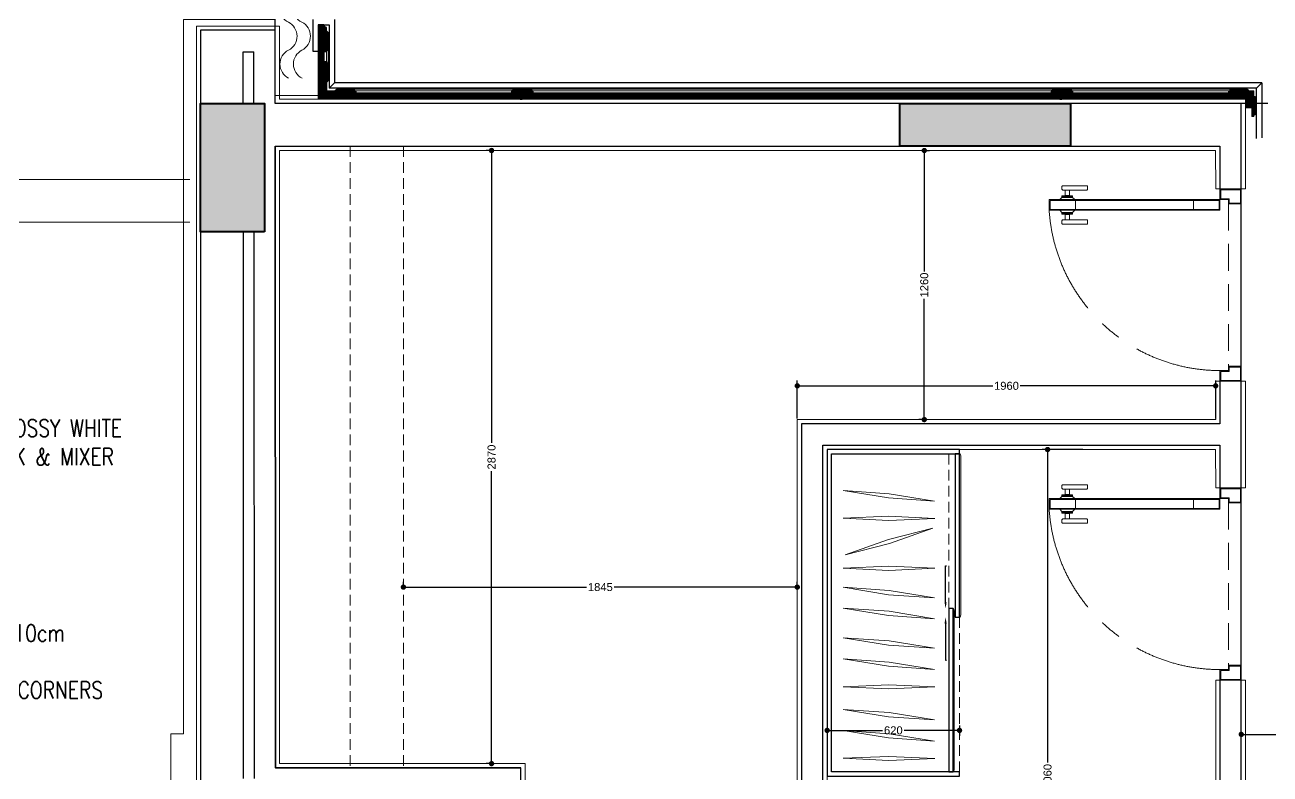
# Model space of a CAD drawing. Header units: inches. Extents: x -12478 to 399182, y -23212 to 525552.
# Drawn here: x 1924 to 7758, y 3211 to 6717 of the extents above; entities that cross this region are included whole.
import ezdxf
from ezdxf import colors
from ezdxf.entities.mleader import LeaderData, LeaderLine
from ezdxf.math import Vec2, Vec3

# ---------------------------------------------------------------- set-up
doc = ezdxf.new("R2010")
doc.units = ezdxf.units.IN
doc.header["$LTSCALE"] = 1000
doc.header["$MEASUREMENT"] = 0
for name, pattern in [('CENTER', [2, 1.25, -0.25, 0.25, -0.25]), ('HIDDEN', [0.375, 0.25, -0.125]), ('HIDDEN2', [0.1875, 0.125, -0.0625])]:
    doc.linetypes.add(name, pattern=pattern)
for name, color, linetype in [('8', 8, 'Continuous'), ('A-DIM', 9, 'Continuous'), ('A-WALL', 7, 'Continuous'), ('projection1', 1, 'HIDDEN2'), ('WOOD 01', 34, 'Continuous')]:
    doc.layers.add(name, color=color, linetype=linetype)
for name, color, linetype, lineweight in [('A-DOOR', 134, 'Continuous', 18), ('A-WALL-PRHT', 4, 'Continuous', 18), ('A-WALL-TILE', 8, 'Continuous', 9), ('Built-in', 253, 'HIDDEN', 0), ('CQ Furniture', 190, 'Continuous', 0), ('Glass-Mirror', 4, 'Continuous', 0), ('ID-NOTES', 3, 'Continuous', 0), ('Sanitaire', 253, 'Continuous', 0), ('Wood treillis', 111, 'Continuous', 0), ('WOOD-HID', 8, 'HIDDEN', 18), ('XREF-V2-GF_COLS$0$A-COLS', 5, 'Continuous', 40), ('XREF-V2-GF_COLS$0$A-COLS-PATT', 252, 'Continuous', 20)]:
    doc.layers.add(name, color=color, linetype=linetype, lineweight=lineweight)
doc.layers.add('Stone-GRG', color=7, linetype='Continuous', lineweight=0, true_color=0xfff2cc)
doc.styles.add('ID-ROMANS', font='romans.shx', dxfattribs={"width": 0.8})
doc.styles.get("Standard").update_dxf_attribs({"font": 'arial.ttf'})
doc.dimstyles.new('chester 25', dxfattribs={"dimscale": 0.25, "dimtxt": 150, "dimasz": 100, "dimexe": 100, "dimexo": 20, "dimgap": 40, "dimtad": 0, "dimdec": 0, "dimzin": 0, "dimdsep": 46, "dimtxsty": 'Standard', "dimblk": 'DOT', "dimcen": 100, "dimclrd": 1, "dimclre": 1, "dimclrt": 3, "dimadec": 0, "dimazin": 0, "dimtfac": 1, "dimtdec": 0, "dimtofl": 0, "dimtmove": 0, "dimatfit": 3, "dimfxl": 1, "dimtolj": 1, "dimtzin": 0, "dimlwd": -1, "dimarcsym": 0})

# ---------------------------------------------------------------- blocks, each defined once
blk = doc.blocks.new('*U120')
for p, q in [((350, 1000), (350, 200)), ((400, 1000), (350, 1000)), ((350, 1000), (400, 1000)), ((354, 996), (354, 204)), ((354, 996), (396, 996)), ((396, 204), (396, 996)), ((400, 200), (400, 1000)), ((400, 1000), (400, 1000)), ((354, 876), (396, 876)), ((350, 200), (400, 200))]:
    blk.add_line(p, q)
at = {"color": 253, "linetype": 'HIDDEN2'}
for p, q in [((380, 160), (-380, 160)), ((-380, 100), (380, 100))]:
    blk.add_line(p, q, dxfattribs=at)
at = {"flags": 128}
for points in [[(396, 876), (354, 876), (354, 996), (396, 996)], [(396, 204), (354, 204), (354, 324), (396, 324)]]:
    blk.add_lwpolyline(points, close=True, dxfattribs=at)
for points in [[(305, 936), (305, 824, -0.414214), (301, 820), (289, 820, -0.414214), (285, 824), (285, 936, -0.414214), (289, 940), (301, 940, -0.414214)], [(445, 936), (445, 824, 0.414214), (449, 820), (461, 820, 0.414214), (465, 824), (465, 936, 0.414214), (461, 940), (449, 940, 0.414214)]]:
    blk.add_lwpolyline(points, format="xyb", close=True)
for points in [[(337, 940), (332, 940), (332, 890), (337, 890)], [(350, 950), (350, 880), (340, 890), (340, 940)], [(400, 950), (400, 880), (410, 890), (410, 940)], [(413, 940), (418, 940), (418, 890), (413, 890)], [(330.7, 925), (305, 925), (305, 905), (330.7, 905)], [(419.3, 925), (445, 925), (445, 905), (419.3, 905)], [(-450, 200), (-400, 200), (-400, 160), (-380, 160), (-380, 100), (-450, 100)], [(-446, 196), (-404, 196), (-404, 156), (-384, 156), (-384, 104), (-446, 104)], [(450, 200), (400, 200), (400, 160), (380, 160), (380, 100), (450, 100)], [(446, 196), (404, 196), (404, 156), (384, 156), (384, 104), (446, 104)]]:
    blk.add_lwpolyline(points, close=True)
at = {"linetype": 'CENTER', "ltscale": 0.4}
blk.add_arc((402.3, 199.4), 802.3, 93.7386, 179.9566, dxfattribs=at)
blk = doc.blocks.new('_Dot')
at = {"color": 0, "linetype": 'ByBlock', "lineweight": -2}
blk.add_line((-0.5, 0), (-1, 0), dxfattribs=at)
at = {"color": 0, "linetype": 'ByBlock', "const_width": 0.5}
blk.add_lwpolyline([(-0.25, 0, 1), (0.25, 0, 1)], format="xyb", close=True, dxfattribs=at)
blk = doc.blocks.new('*D121')
at = {"layer": '8', "color": 1, "lineweight": -2, "transparency": 16777216}
for p, q in [((6880.7, 4729.9), (6690.3, 4729.9)), ((6880.7, 1669.5), (6690.3, 1669.5))]:
    blk.add_line(p, q, dxfattribs=at)
at = {"layer": '8', "color": 1, "transparency": 16777216}
for p, q in [((6715.3, 4704.9), (6715.3, 3265.6)), ((6715.3, 1694.5), (6715.3, 3133.8))]:
    blk.add_line(p, q, dxfattribs=at)
at = {"layer": 'Defpoints', "color": 0, "transparency": 16777216}
for p in [(6715.3, 4729.9), (6885.7, 4729.9, 0), (6885.7, 1669.5, 0)]:
    blk.add_point(p, dxfattribs=at)
at = {"layer": '8', "color": 1, "transparency": 16777216, "xscale": 25, "yscale": 25, "zscale": 25}
for p, rotation in [((6715.3, 4729.9), 90), ((6715.3, 1669.5), 270)]:
    blk.add_blockref('_Dot', p, dxfattribs=dict(at, rotation=rotation))
at = {"layer": '8', "color": 3, "transparency": 16777216, "insert": (6715.3, 3199.7), "char_height": 37.5, "attachment_point": 5, "rotation": 90}
blk.add_mtext('\\A1;3060', dxfattribs=at)
blk = doc.blocks.new('*D122')
at = {"layer": '8', "color": 1, "lineweight": -2, "transparency": 16777216}
for p, q in [((6142.7, 6129.5), (6162.7, 6129.5)), ((6132.7, 4869.9), (6112.7, 4869.9))]:
    blk.add_line(p, q, dxfattribs=at)
at = {"layer": '8', "color": 1, "transparency": 16777216}
for p, q in [((6137.7, 6104.5), (6137.7, 5563.9)), ((6137.7, 4894.9), (6137.7, 5435.5))]:
    blk.add_line(p, q, dxfattribs=at)
at = {"layer": 'Defpoints', "color": 0, "transparency": 16777216}
for p in [(6137.7, 6129.5, 0), (6137.7, 6129.5), (6137.7, 4869.9, 0)]:
    blk.add_point(p, dxfattribs=at)
at = {"layer": '8', "color": 1, "transparency": 16777216, "xscale": 25, "yscale": 25, "zscale": 25}
for p, rotation in [((6137.7, 6129.5), 90), ((6137.7, 4869.9), 270)]:
    blk.add_blockref('_Dot', p, dxfattribs=dict(at, rotation=rotation))
at = {"layer": '8', "color": 3, "transparency": 16777216, "insert": (6137.7, 5499.7), "char_height": 37.5, "attachment_point": 5, "rotation": 90}
blk.add_mtext('\\A1;1260', dxfattribs=at)
blk = doc.blocks.new('*D123')
at = {"layer": '8', "color": 1, "lineweight": -2, "transparency": 16777216}
for p, q in [((3697.6, 4090.8), (3697.6, 4110.8)), ((5542.7, 4090.8), (5542.7, 4110.8))]:
    blk.add_line(p, q, dxfattribs=at)
at = {"layer": '8', "color": 1, "transparency": 16777216}
for p, q in [((3722.6, 4085.8), (4555.8, 4085.8)), ((5517.7, 4085.8), (4684.5, 4085.8))]:
    blk.add_line(p, q, dxfattribs=at)
at = {"layer": 'Defpoints', "color": 0, "transparency": 16777216}
for p in [(3697.6, 4085.8, 0), (3697.6, 4085.8), (5542.7, 4085.8, 0)]:
    blk.add_point(p, dxfattribs=at)
at = {"layer": '8', "color": 1, "transparency": 16777216, "xscale": 25, "yscale": 25, "zscale": 25, "rotation": 180}
blk.add_blockref('_Dot', (3697.6, 4085.8), dxfattribs=at)
at = {"layer": '8', "color": 1, "transparency": 16777216, "xscale": 25, "yscale": 25, "zscale": 25}
blk.add_blockref('_Dot', (5542.7, 4085.8), dxfattribs=at)
at = {"layer": '8', "color": 3, "transparency": 16777216, "insert": (4620.2, 4085.8), "char_height": 37.5, "attachment_point": 5}
blk.add_mtext('\\A1;1845', dxfattribs=at)
blk = doc.blocks.new('*D124')
at = {"layer": '8', "color": 1, "lineweight": -2, "transparency": 16777216}
for p, q in [((4105.6, 6129.5), (4085.6, 6129.5)), ((4105.6, 3259.5), (4085.6, 3259.5))]:
    blk.add_line(p, q, dxfattribs=at)
at = {"layer": '8', "color": 1, "transparency": 16777216}
for p, q in [((4110.6, 6104.5), (4110.6, 4760.8)), ((4110.6, 3284.5), (4110.6, 4628.3))]:
    blk.add_line(p, q, dxfattribs=at)
at = {"layer": 'Defpoints', "color": 0, "transparency": 16777216}
for p in [(4110.6, 6129.5, 0), (4110.6, 6129.5), (4110.6, 3259.5, 0)]:
    blk.add_point(p, dxfattribs=at)
at = {"layer": '8', "color": 1, "transparency": 16777216, "xscale": 25, "yscale": 25, "zscale": 25}
for p, rotation in [((4110.6, 6129.5), 90), ((4110.6, 3259.5), 270)]:
    blk.add_blockref('_Dot', p, dxfattribs=dict(at, rotation=rotation))
at = {"layer": '8', "color": 3, "transparency": 16777216, "insert": (4110.6, 4694.5), "char_height": 37.5, "attachment_point": 5, "rotation": 90}
blk.add_mtext('\\A1;2870', dxfattribs=at)
blk = doc.blocks.new('*D125')
at = {"layer": '8', "color": 1, "lineweight": -2, "transparency": 16777216}
for p, q in [((5542.7, 4874.9), (5542.7, 5052.9)), ((7502.7, 4874.9), (7502.7, 5052.9))]:
    blk.add_line(p, q, dxfattribs=at)
at = {"layer": '8', "color": 1, "transparency": 16777216}
for p, q in [((5567.7, 5027.9), (6458.5, 5027.9)), ((7477.7, 5027.9), (6586.9, 5027.9))]:
    blk.add_line(p, q, dxfattribs=at)
at = {"layer": 'Defpoints', "color": 0, "transparency": 16777216}
for p in [(7502.7, 5027.9), (5542.7, 4869.9, 0), (7502.7, 4869.9, 0)]:
    blk.add_point(p, dxfattribs=at)
at = {"layer": '8', "color": 1, "transparency": 16777216, "xscale": 25, "yscale": 25, "zscale": 25, "rotation": 180}
blk.add_blockref('_Dot', (5542.7, 5027.9), dxfattribs=at)
at = {"layer": '8', "color": 1, "transparency": 16777216, "xscale": 25, "yscale": 25, "zscale": 25}
blk.add_blockref('_Dot', (7502.7, 5027.9), dxfattribs=at)
at = {"layer": '8', "color": 3, "transparency": 16777216, "insert": (6522.7, 5027.9), "char_height": 37.5, "attachment_point": 5}
blk.add_mtext('\\A1;1960', dxfattribs=at)
blk = doc.blocks.new('*D126')
at = {"layer": '8', "color": 1, "lineweight": -2, "transparency": 16777216}
for p, q in [((7622.7, 3401.3), (7622.7, 3421.4)), ((9622.6, 3401.4), (9622.6, 3421.4))]:
    blk.add_line(p, q, dxfattribs=at)
at = {"layer": '8', "color": 1, "transparency": 16777216}
for p, q in [((7647.7, 3396.4), (8556.4, 3396.4)), ((9597.6, 3396.4), (8688.9, 3396.4))]:
    blk.add_line(p, q, dxfattribs=at)
at = {"layer": 'Defpoints', "color": 0, "transparency": 16777216}
for p in [(7622.7, 3396.3, 0), (9622.6, 3396.4, 0), (9622.6, 3396.4)]:
    blk.add_point(p, dxfattribs=at)
at = {"layer": '8', "color": 1, "transparency": 16777216, "xscale": 25, "yscale": 25, "zscale": 25, "rotation": 180}
blk.add_blockref('_Dot', (7622.7, 3396.4), dxfattribs=at)
at = {"layer": '8', "color": 1, "transparency": 16777216, "xscale": 25, "yscale": 25, "zscale": 25}
blk.add_blockref('_Dot', (9622.6, 3396.4), dxfattribs=at)
at = {"layer": '8', "color": 3, "transparency": 16777216, "insert": (8622.6, 3396.4), "char_height": 37.5, "attachment_point": 5}
blk.add_mtext('\\A1;2000', dxfattribs=at)
blk = doc.blocks.new('*D231')
at = {"layer": '8', "color": 1, "lineweight": -2, "transparency": 16777216}
for p, q in [((5682.7, 3437.4), (5682.7, 3390.1)), ((6302.7, 3437.4), (6302.7, 3390.1))]:
    blk.add_line(p, q, dxfattribs=at)
at = {"layer": '8', "color": 1, "transparency": 16777216}
for p, q in [((5707.7, 3415.1), (5941.2, 3415.1)), ((6277.7, 3415.1), (6044.1, 3415.1))]:
    blk.add_line(p, q, dxfattribs=at)
at = {"layer": 'Defpoints', "color": 0, "transparency": 16777216}
for p in [(5682.7, 3442.4, 0), (6302.7, 3442.4, 0), (6302.7, 3415.1)]:
    blk.add_point(p, dxfattribs=at)
at = {"layer": '8', "color": 1, "transparency": 16777216, "xscale": 25, "yscale": 25, "zscale": 25, "rotation": 180}
blk.add_blockref('_Dot', (5682.7, 3415.1), dxfattribs=at)
at = {"layer": '8', "color": 1, "transparency": 16777216, "xscale": 25, "yscale": 25, "zscale": 25}
blk.add_blockref('_Dot', (6302.7, 3415.1), dxfattribs=at)
at = {"layer": '8', "color": 3, "transparency": 16777216, "insert": (5992.7, 3415.1), "char_height": 37.5, "attachment_point": 5}
blk.add_mtext('\\A1;620', dxfattribs=at)
blk = doc.blocks.new('A$Cb2b8bae5')
at = {"layer": 'Sanitaire', "color": 1}
for centre, start, end in [((9.1, 589.8), 296.56054, 62.84035), ((72, 589.8), 296.56054, 62.84035), ((74.8, 458.4), 116.56054, 242.84035), ((137.7, 458.4), 116.56054, 242.84035), ((7.8, 327.7), 296.56054, 62.84035), ((70.7, 327.7), 296.56054, 62.84035), ((73.4, 196.4), 116.56054, 242.84035), ((136.3, 196.4), 116.56054, 242.84035), ((6.4, 65.7), 296.56054, 62.84035), ((69.3, 65.7), 296.56054, 62.84035)]:
    blk.add_arc(centre, 73.4, start, end, dxfattribs=at)
blk = doc.blocks.new('A$Caa2408ac')
at = {"layer": 'Wood treillis', "color": 0, "lineweight": -2}
for p, q in [((5, 151.1), (0, 151.1)), ((0, 151.1), (0, 141.1)), ((0, 141.1), (40, 141.1)), ((87.5, 163.6), (12.5, 163.6)), ((12.5, 163.6), (12.5, 158.6)), ((40, 141.1), (40, 111.9)), ((87.5, 158.6), (87.5, 163.6)), ((100, 151.1), (95, 151.1)), ((119.3, 151.1), (100, 151.1)), ((100, 151.1), (100, 151.1)), ((119.3, 151.1), (119.3, 131.8)), ((119.3, 131.8), (119.3, 131.8)), ((119.3, 131.8), (119.3, 126.8)), ((126.8, 119.3), (131.8, 119.3)), ((131.8, 119.3), (131.8, 44.3)), ((40, 111.9), (80.1, 111.9)), ((80.1, 71.8), (80.1, 111.9)), ((109.3, 71.8), (80.1, 71.8)), ((109.3, 31.8), (109.3, 71.8)), ((119.3, 31.8), (109.3, 31.8)), ((119.3, 36.8), (119.3, 31.8)), ((131.8, 44.3), (126.8, 44.3))]:
    blk.add_line(p, q, dxfattribs=at)
for centre, start, end in [((12.5, 151.1), 90, 180), ((87.5, 151.1), 360, 90), ((119.3, 119.3), 360, 90), ((119.3, 44.3), 270, 0)]:
    blk.add_arc(centre, 7.5, start, end, dxfattribs=at)

msp = doc.modelspace()

# ---------------------------------------------------------------- hatches: boundary and pattern name
at = {"layer": 'Stone-GRG'}
h = msp.add_hatch(dxfattribs=at)
h.set_pattern_fill('ANSI31', color=253, scale=20)
h.paths.add_polyline_path([(3349.3, 6679.8), (3344.4, 6679.8, 0.414214), (3336.9, 6687.3), (3336.9, 6692.3), (3336.9, 6704.8), (3331.9, 6704.8, 0.414214), (3324.4, 6712.3), (3324.4, 6717.3), (3297.6, 6717.3), (3297.6, 6636), (3326.9, 6636), (3326.9, 6592.3), (3336.9, 6592.3), (3336.9, 6597.3, 0.414214), (3344.4, 6604.8), (3349.3, 6604.8)])
h.paths.add_polyline_path([(3326.9, 6592.3), (3326.9, 6592.3), (3326.9, 6636), (3297.6, 6636), (3297.6, 6506), (3326.9, 6506)])
h.paths.add_polyline_path([(3336.9, 6446), (3336.9, 6451, 0.414214), (3344.4, 6458.5), (3349.3, 6458.5), (3349.3, 6533.5), (3344.4, 6533.5, 0.414214), (3336.9, 6541), (3336.9, 6546), (3326.9, 6546), (3326.9, 6506), (3297.6, 6506), (3297.6, 6369.5), (3434.2, 6369.5), (3434.2, 6398.7), (3474.2, 6398.7), (3474.2, 6408.7), (3469.2, 6408.7, 0.414214), (3461.7, 6416.2), (3461.7, 6421.2), (3386.7, 6421.2), (3386.7, 6416.2, 0.414214), (3379.2, 6408.7), (3374.2, 6408.7), (3336.9, 6408.7)])
h.paths.add_polyline_path([(4244.2, 6398.7), (4204.2, 6398.7), (3474.2, 6398.7), (3474.2, 6398.7), (3434.2, 6398.7), (3434.2, 6369.5), (4244.2, 6369.5)])
h.paths.add_polyline_path([(4291.7, 6416.2), (4291.7, 6421.2), (4216.7, 6421.2), (4216.7, 6416.2, 0.414214), (4209.2, 6408.7), (4204.2, 6408.7), (4204.2, 6398.7), (4244.2, 6398.7), (4244.2, 6369.5), (4264.2, 6369.5), (4264.2, 6398.7), (4304.2, 6398.7), (4304.2, 6408.7), (4299.2, 6408.7, 0.414214)])
h.paths.add_polyline_path([(6732.5, 6398.7), (4304.2, 6398.7), (4304.2, 6398.7), (4264.2, 6398.7), (4264.2, 6369.5), (6772.5, 6369.5), (6772.5, 6398.7)], flags=16)
h.paths.add_polyline_path([(6820, 6416.2), (6820, 6421.2), (6782.5, 6421.2), (4216.7, 6421.2), (4216.7, 6416.2, 0.414214), (4209.2, 6408.7), (4204.2, 6408.7), (4204.2, 6398.7), (4244.2, 6398.7), (4244.2, 6369.5), (6792.5, 6369.5), (6792.5, 6398.7), (6832.5, 6398.7), (6832.5, 6408.7), (6827.5, 6408.7, 0.414214)])
h.paths.add_polyline_path([(6772.5, 6398.7), (6772.5, 6369.5), (4264.2, 6369.5), (4264.2, 6398.7)], flags=16)
h.paths.add_polyline_path([(7602.5, 6398.7), (7562.5, 6398.7), (6792.5, 6398.7), (6792.5, 6369.5), (7602.5, 6369.5)])
h.paths.add_polyline_path([(6745, 6416.2), (6745, 6421.2), (4291.7, 6421.2), (4291.7, 6416.2, -0.414214), (4299.2, 6408.7), (4304.2, 6408.7), (4304.2, 6398.7), (6732.5, 6398.7), (6732.5, 6408.7), (6737.5, 6408.7, -0.414214)])
h.paths.add_polyline_path([(7681.9, 6408.7), (7662.5, 6408.7), (7657.5, 6408.7, 0.414214), (7650, 6416.2), (7650, 6421.2), (7575, 6421.2), (7575, 6416.2, 0.414214), (7567.5, 6408.7), (7562.5, 6408.7), (7562.5, 6398.7), (7602.5, 6398.7), (7602.5, 6369.5), (7642.6, 6369.5), (7642.6, 6349.5), (7694.4, 6349.5), (7694.4, 6376.9), (7689.4, 6376.9, 0.414214), (7681.9, 6384.4), (7681.9, 6389.4)])
h.paths.add_polyline_path([(7694.4, 6349.5), (7642.6, 6349.5), (7642.6, 6329.4), (7671.9, 6329.4), (7671.9, 6289.4), (7681.9, 6289.4), (7681.9, 6294.4, 0.414214), (7689.4, 6301.9), (7694.4, 6301.9)])
h = msp.add_hatch(dxfattribs=at)
h.set_pattern_fill('ANSI31', color=253, scale=20)
h.paths.add_polyline_path([(4291.7, 6416.2), (4291.7, 6421.2), (4216.7, 6421.2), (4216.7, 6416.2, 0.414214), (4209.2, 6408.7), (4204.2, 6408.7), (4204.2, 6398.7), (4244.2, 6398.7), (4244.2, 6369.5), (4264.2, 6369.5), (4264.2, 6398.7), (4304.2, 6398.7), (4304.2, 6408.7), (4299.2, 6408.7, 0.414214)])
at = {"layer": 'XREF-V2-GF_COLS$0$A-COLS-PATT'}
for points in [[(3047.6, 5749.5), (2747.6, 5749.5), (2747.6, 6349.5), (3047.6, 6349.5)], [(6822.6, 6349.5), (6822.6, 6149.5), (6022.6, 6149.5), (6022.6, 6349.5)]]:
    msp.add_hatch(color=256, dxfattribs=at).paths.add_polyline_path(points)

# ---------------------------------------------------------------- linework, layer by layer
at = {"layer": '8'}
for p, q in [((3297.6, 6717.3, 0), (3349.3, 6717.3, 0)), ((3349.3, 6717.3, 0), (3349.3, 6421.2, 0)), ((3374.4, 6742.3, 0), (3374.3, 6446.2, 0)), ((3349.3, 6421.2, 0), (3374.3, 6446.2, 0)), ((7694.4, 6421.2, 0), (3349.3, 6421.2, 0)), ((7719.4, 6446.2, 0), (3374.3, 6446.2, 0)), ((7694.4, 6421.2, 0), (7719.4, 6446.2, 0)), ((7694.4, 6186.2, 0), (7694.4, 6421.2, 0)), ((7719.4, 6446.2, 0), (7719.4, 6188.5, 0))]:
    msp.add_line(p, q, dxfattribs=at)
at = {"layer": '8', "color": 1}
msp.add_line((5702.8, 6149.5, 0), (5702.9, 6149.5, 0), dxfattribs=at)
at = {"layer": '8', "color": 1, "elevation": 0}
for points in [[(10497.7, 1649.5), (7622.7, 1649.6), (7622.7, 6349.5), (3097.6, 6349.5), (3097.6, 12344.5), (12997.6, 12344.5), (12997.6, 6349.5), (9622.6, 6349.5), (9622.6, 3040.9), (10497.7, 3040.9), (10497.7, 1649.5)], [(7642.6, 6369.5), (3297.6, 6369.5)]]:
    msp.add_lwpolyline(points, dxfattribs=at)
at = {"layer": '8', "elevation": 0}
for points in [[(3272.6, 6742.3), (3272.6, 6595)], [(3272.6, 6595), (3297.6, 6595)]]:
    msp.add_lwpolyline(points, dxfattribs=at)
at = {"layer": 'A-WALL', "color": 1}
for p, q in [((2947.6, 6349.5, 0), (2947.6, 6592, 0)), ((2947.6, 6592, 0), (2997.6, 6592, 0)), ((2997.6, 6349.5, 0), (2997.6, 6592, 0)), ((2947.6, 5749.5, 0), (2947.7, 3189.5, 0)), ((2997.6, 5749.5, 0), (2997.7, 3189.5, 0))]:
    msp.add_line(p, q, dxfattribs=at)
at = {"layer": 'A-WALL'}
for p, q in [((3097.6, 6149.5, 0), (6022.6, 6150, 0)), ((3097.6, 6149.5, 0), (3097.7, 3239.5, 0)), ((3097.7, 3239.5, 0), (4247.7, 3239.5, 0)), ((4247.7, 1649.5, 0), (4247.7, 3239.5, 0)), ((4247.7, 3239.5, 0), (4247.7, 3239.5, 0))]:
    msp.add_line(p, q, dxfattribs=at)
at = {"layer": 'A-WALL', "elevation": 0}
for points in [[(4247.7, 1649.5), (4247.7, 3239.5), (3097.7, 3239.5), (3097.6, 6149.5), (7522.6, 6149.5), (7522.7, 5949.5), (7622.7, 5949.5), (7622.6, 6149.5), (7622.6, 6149.5), (7622.6, 6349.5), (4097.6, 6349.5), (3097.6, 6349.5), (3097.6, 6692), (2747.6, 6692), (2747.6, 5749.5), (2747.7, 2889.5)], [(2107.2, 1151.2), (2405.4, 1449.5), (7722.7, 1449.5), (7722.7, 1649.5), (7622.7, 1649.5), (7622.7, 3649.9), (7522.7, 3649.9), (7522.7, 1649.5), (5662.7, 1649.5), (5662.7, 4749.9), (7522.6, 4749.9), (7522.6, 4549.9), (7622.6, 4549.9), (7622.6, 4549.9), (7622.7, 5049.5), (7622.7, 5049.5)], [(7622.7, 5049.5), (7522.7, 5049.5), (7522.7, 4849.9), (5562.7, 4849.9), (5562.7, 1649.5)]]:
    msp.add_lwpolyline(points, dxfattribs=at)
at = {"layer": 'A-WALL-PRHT', "elevation": 0}
for points in [[(2697.6, 9794.5), (1547.6, 9794.5), (1547.6, 5794.5), (2697.6, 5794.5)], [(2697.6, 9594.5), (1747.6, 9594.5), (1747.6, 5994.5), (2697.6, 5994.5)]]:
    msp.add_lwpolyline(points, dxfattribs=at)
at = {"layer": 'A-WALL-TILE', "elevation": 0}
msp.add_lwpolyline([(1499.1, 1151.2), (2227.3, 1879.5), (3817.7, 1879.5), (3817.7, 2814.5), (3257.7, 2814.5), (3257.7, 2749.5), (2607.7, 2749.5), (2607.6, 3399.5), (2667.6, 3399.5), (2667.6, 6742), (3097.6, 6742), (3097.6, 6692)], dxfattribs=at)
at = {"layer": 'A-WALL-TILE', "lineweight": 0, "elevation": 0}
for points in [[(4267.7, 1669.5), (4267.6, 3259.5), (3117.6, 3259.5), (3117.6, 6129.5), (7502.6, 6129.5), (7502.7, 5949.5), (7642.7, 5949.5), (7642.6, 6147.2), (7642.6, 6369.5), (4097.6, 6369.5), (3117.6, 6369.5), (3117.6, 6712), (2727.6, 6712), (2727.6, 5749.5), (2727.7, 2869.5)], [(5682.7, 1669.5), (5682.7, 4729.9), (7502.6, 4729.9), (7502.7, 4549.9), (7642.7, 4549.9), (7642.7, 5049.5), (7502.7, 5049.5), (7502.7, 4869.9), (5542.7, 4869.9), (5542.7, 1669.5)], [(7642.7, 1669.5), (7642.7, 3649.9), (7502.7, 3649.9), (7502.7, 1669.5)]]:
    msp.add_lwpolyline(points, dxfattribs=at)
at = {"layer": 'Built-in', "linetype": 'HIDDEN2', "ltscale": 0.4, "elevation": 0}
for points in [[(3097.6, 6149.5), (3697.6, 6149.5), (3697.6, 3239.5), (3097.6, 3239.5)], [(3097.6, 6149.5), (3447.6, 6149.5), (3447.6, 3239.5), (3097.6, 3239.5)]]:
    msp.add_lwpolyline(points, close=True, dxfattribs=at)
msp.add_lwpolyline([(3097.7, 3239.5), (3097.7, 3239.5)], dxfattribs=at)
at = {"layer": 'CQ Furniture', "lineweight": 0, "elevation": 0}
for points in [[(5758.1, 4538), (5970.3, 4503.3), (6185, 4488.4), (5972.8, 4523.1), (5758.1, 4538)], [(5756.9, 4407.9), (5971.7, 4397.2), (6186.7, 4406.5), (5971.9, 4417.2), (5756.9, 4407.9)], [(5766.3, 4237.6), (5974.9, 4289.9), (6177.9, 4361.3), (5969.3, 4309.1), (5766.3, 4237.6)], [(5756.9, 4173.8), (5971.7, 4163.8), (6186.7, 4173.9), (5971.9, 4183.8), (5756.9, 4173.8)], [(5758.1, 4084.8), (5970.3, 4050.1), (6185, 4035.3), (5972.8, 4070), (5758.1, 4084.8)], [(5758.1, 3987.6), (5970.3, 3952.9), (6185, 3938.1), (5972.8, 3972.8), (5758.1, 3987.6)], [(5758.1, 3849), (5970.3, 3814.3), (6185, 3799.4), (5972.8, 3834.1), (5758.1, 3849)], [(5758.1, 3749.9), (5970.3, 3715.2), (6185, 3700.4), (5972.8, 3735.1), (5758.1, 3749.9)], [(5756.9, 3619.8), (5971.7, 3609.1), (6186.7, 3618.4), (5971.9, 3629.1), (5756.9, 3619.8)], [(5758.1, 3513.5), (5970.3, 3478.8), (6185, 3464), (5972.8, 3498.7), (5758.1, 3513.5)], [(5758.1, 3414.5), (5970.3, 3379.8), (6185, 3364.9), (5972.8, 3399.6), (5758.1, 3414.5)], [(5756.9, 3284.4), (5971.7, 3273.7), (6186.7, 3283), (5971.9, 3293.7), (5756.9, 3284.4)]]:
    msp.add_lwpolyline(points, dxfattribs=at)
at = {"layer": 'Glass-Mirror', "lineweight": 0, "elevation": 0}
for points in [[(6308.7, 4699.9), (6308.7, 3955.3), (6305.7, 3945.3), (6302.7, 3945.3), (6302.7, 4709.9), (6305.7, 4709.9)], [(6278.2, 3975.3), (6278.2, 3230.7), (6275.2, 3220.7), (6272.2, 3220.7), (6272.2, 3985.3), (6275.2, 3985.3)]]:
    msp.add_lwpolyline(points, close=True, dxfattribs=at)
at = {"layer": 'projection1', "color": 2, "linetype": 'HIDDEN', "elevation": 0}
msp.add_lwpolyline([(13707.9, 8009.6), (9622.6, 8009.5), (9622.6, 6349.5), (3097.6, 6349.5)], dxfattribs=at)
at = {"layer": 'Sanitaire', "color": 1}
msp.add_line((3097.6, 6387.3, 0), (3297.6, 6387.3, 0), dxfattribs=at)
at = {"layer": 'WOOD 01', "elevation": 0}
msp.add_lwpolyline([(5702.7, 4709.9), (6302.7, 4709.9), (6302.7, 4729.9), (5682.7, 4729.9), (5682.7, 3200.7), (6302.7, 3200.7), (6302.7, 3220.7), (5702.7, 3220.7), (5702.7, 4709.9)], dxfattribs=at)
for points in [[(6302.7, 4709.9), (6282.7, 4709.9), (6282.7, 3945.3), (6302.7, 3945.3)], [(6272.2, 3985.3), (6252.2, 3985.3), (6252.2, 3220.7), (6272.2, 3220.7)]]:
    msp.add_lwpolyline(points, close=True, dxfattribs=at)
at = {"layer": 'Wood treillis', "color": 0}
for p, q in [((3336.9, 6541, 0), (3336.9, 6597.3, 0)), ((3344.4, 6533.5, 0), (3344.4, 6604.8, 0)), ((3297.6, 6506, 0), (3297.6, 6369.5, 0)), ((3297.6, 6369.5, 0), (3434.2, 6369.5, 0)), ((4216.7, 6416.2, 0), (3461.7, 6416.2, 0)), ((3469.2, 6408.7, 0), (4209.2, 6408.7, 0)), ((6745, 6416.2, 0), (4291.7, 6416.2, 0)), ((4299.2, 6408.7, 0), (6737.5, 6408.7, 0)), ((7575, 6416.2, 0), (6820, 6416.2, 0)), ((6827.5, 6408.7, 0), (7567.5, 6408.7, 0))]:
    msp.add_line(p, q, dxfattribs=at)
at = {"layer": 'Wood treillis', "color": 0, "lineweight": -2, "elevation": 0}
msp.add_lwpolyline([(3297.6, 6636), (3326.9, 6636), (3326.9, 6592.3), (3336.9, 6592.3), (3336.9, 6597.3, 0.414214), (3344.4, 6604.8), (3349.4, 6604.8), (3349.4, 6679.8), (3344.4, 6679.8, 0.414214), (3336.9, 6687.3), (3336.9, 6692.3), (3336.9, 6692.3), (3336.9, 6704.8), (3331.9, 6704.8, 0.414214), (3324.4, 6712.3), (3324.4, 6717.3), (3297.6, 6717.3)], format="xyb", close=True, dxfattribs=at)
at = {"layer": 'Wood treillis', "color": 0, "elevation": 0}
for points in [[(3297.6, 6636), (3326.9, 6636), (3326.9, 6506), (3297.6, 6506)], [(3434.2, 6369.5), (4244.2, 6369.5), (4244.2, 6398.7), (3434.2, 6398.7)], [(4264.2, 6369.5), (6772.5, 6369.5), (6772.5, 6398.7), (4264.2, 6398.7)], [(7602.5, 6369.5), (6792.5, 6369.5), (6792.5, 6398.7), (7602.5, 6398.7)]]:
    msp.add_lwpolyline(points, close=True, dxfattribs=at)
at = {"layer": 'Wood treillis', "color": 0, "lineweight": -2, "elevation": 0}
for points in [[(3297.6, 6506), (3326.9, 6506), (3326.9, 6546), (3336.9, 6546), (3336.9, 6541, -0.414214), (3344.4, 6533.5), (3349.4, 6533.5), (3349.4, 6458.5), (3344.4, 6458.5, -0.414214), (3336.9, 6451), (3336.9, 6446), (3336.9, 6446), (3336.9, 6408.7), (3374.2, 6408.7), (3374.2, 6408.7), (3379.2, 6408.7, -0.414214), (3386.7, 6416.2), (3386.7, 6421.2), (3461.7, 6421.2), (3461.7, 6416.2, -0.414214), (3469.2, 6408.7), (3474.2, 6408.7), (3474.2, 6398.7), (3434.2, 6398.7), (3434.2, 6369.5)], [(4254.2, 6421.2), (4216.7, 6421.2), (4216.7, 6416.2, 0.414214), (4209.2, 6408.7), (4204.2, 6408.7), (4204.2, 6398.7), (4244.2, 6398.7), (4244.2, 6369.5), (4254.2, 6369.5)], [(4254.2, 6421.2), (4291.7, 6421.2), (4291.7, 6416.2, -0.414214), (4299.2, 6408.7), (4304.2, 6408.7), (4304.2, 6398.7), (4264.2, 6398.7), (4264.2, 6369.5), (4254.2, 6369.5)], [(6782.5, 6421.2), (6745, 6421.2), (6745, 6416.2, 0.414214), (6737.5, 6408.7), (6732.5, 6408.7), (6732.5, 6398.7), (6772.5, 6398.7), (6772.5, 6369.5), (6782.5, 6369.5)], [(6782.5, 6421.2), (6820, 6421.2), (6820, 6416.2, -0.414214), (6827.5, 6408.7), (6832.5, 6408.7), (6832.5, 6398.7), (6792.5, 6398.7), (6792.5, 6369.5), (6782.5, 6369.5)]]:
    msp.add_lwpolyline(points, format="xyb", dxfattribs=at)
at = {"layer": 'WOOD-HID', "linetype": 'HIDDEN2', "ltscale": 0.4}
for p, q in [((6252.2, 3985.3, 0), (6252.2, 4709.9, 0)), ((6302.7, 3945.3, 0), (6302.7, 3220.7, 0))]:
    msp.add_line(p, q, dxfattribs=at)
at = {"layer": 'XREF-V2-GF_COLS$0$A-COLS', "elevation": 0}
for points in [[(3047.6, 5749.5), (2747.6, 5749.5), (2747.6, 6349.5), (3047.6, 6349.5)], [(3047.6, 5749.5), (2747.6, 5749.5), (2747.6, 6349.5), (3047.6, 6349.5)], [(6822.6, 6349.5), (6822.6, 6149.5), (6022.6, 6149.5), (6022.6, 6349.5)], [(6822.6, 6349.5), (6822.6, 6149.5), (6022.6, 6149.5), (6022.6, 6349.5)]]:
    msp.add_lwpolyline(points, close=True, dxfattribs=at)

# ---------------------------------------------------------------- block references
at = {"layer": 'A-DIM', "xscale": -1}
msp.add_blockref('A$Cb2b8bae5', (3262.1, 6468.1), dxfattribs=at)
at = {"layer": 'A-DOOR', "rotation": 89.99957671700905}
for p in [(7722.7, 5499.5, 0), (7722.7, 4099.9, 0)]:
    msp.add_blockref('*U120', p, dxfattribs=at)
at = {"layer": 'Wood treillis', "color": 0}
msp.add_blockref('A$Caa2408ac', (7562.5, 6257.6, 0), dxfattribs=at)

# ---------------------------------------------------------------- texts
at = {"layer": 'ID-NOTES', "char_height": 80, "width": 3675.59, "attachment_point": 1, "style": 'ID-ROMANS'}
for s, insert in [('\\pxql,t16;{\\C6;TO DEVELOP PANTRY WALL AND FLOOR CABINETS IN GLOSSY WHITE\\PAND WORKING TOP IN WHITE CORIAN + FRANKE SS SINK & MIXER}', (-511.4, 4869.7)), ('\\pxql;{\\C6;TO DEVELOP PANTRY ELEVATIONS\\PMOSAIC @ 110cm FFL with\\P-PROFILITEC MOSAICTEC SJM 44 AS Silver Anodised Aluminium @ 110cm between mosaic and wall paint\\fArial|b0|i0|c0|p34;\\W1;\\C1;\\P\\Fromans|c0;\\W0.8;\\C6;-PROFILITEC MOSAICTEC RJF 44 AS SILVER ANODISED ALUMINUM @ CORNERS}', (-1074.9, 4177.3))]:
    msp.add_mtext(s, dxfattribs=dict(at, insert=insert))

# ---------------------------------------------------------------- dimensions: what is measured, and where the dimension line sits
at = {"layer": '8', "color": 2}
for base, p1, p2, picture, middle in [((4110.6, 6129.5), (4110.6, 3259.5, 0), (4110.6, 6129.5, 0), '*D124', (4110.6, 4694.5)), ((6137.7, 6129.5), (6137.7, 4869.9, 0), (6137.7, 6129.5, 0), '*D122', (6137.7, 5499.7)), ((6715.3, 4729.9), (6885.7, 1669.5, 0), (6885.7, 4729.9, 0), '*D121', (6715.3, 3199.7))]:
    dim = msp.add_linear_dim(base=base, p1=p1, p2=p2, angle=90, dimstyle='chester 25', dxfattribs=at)
    dim.commit()
    dim.dimension.update_dxf_attribs({"geometry": picture, "text_midpoint": middle})
for base, p1, p2, picture, middle in [((7502.7, 5027.9), (5542.7, 4869.9, 0), (7502.7, 4869.9, 0), '*D125', (6522.7, 5027.9)), ((3697.6, 4085.8), (5542.7, 4085.8, 0), (3697.6, 4085.8, 0), '*D123', (4620.2, 4085.8)), ((6302.7, 3415.1), (5682.7, 3442.4, 0), (6302.7, 3442.4, 0), '*D231', (5992.7, 3415.1)), ((9622.6, 3396.4), (7622.7, 3396.3, 0), (9622.6, 3396.4, 0), '*D126', (8622.6, 3396.4))]:
    dim = msp.add_linear_dim(base=base, p1=p1, p2=p2, dimstyle='chester 25', dxfattribs=at)
    dim.commit()
    dim.dimension.update_dxf_attribs({"geometry": picture, "text_midpoint": middle})

# ---------------------------------------------------------------- leaders
at = {"layer": 'Built-in', "linetype": 'HIDDEN2', "ltscale": 0.4}
ml = msp.add_multileader_mtext('Standard', dxfattribs=at)
ml.set_content('', color=3)
ml.set_leader_properties(color=1)
ml.build(insert=Vec2(0, 0))
ml.multileader.update_dxf_attribs({"dogleg_length": 5, "arrow_head_size": 30})
ctx = ml.context
ctx.base_point, ctx.char_height, ctx.arrow_head_size, ctx.landing_gap_size, ctx.plane_origin = Vec3(6242.4, 4185.9, 0), 5, 30, 1, Vec3(6237.4, 3985.3, 0)
notes = []
notes.append((ctx, [(0, (1, 1, 0), (6237.4, 4185.9, 0), (1, 0), 5, [(0, [(6237.4, 3985.3, 0)], 0, [])])]))
ctx.mtext.insert, ctx.mtext.flow_direction = Vec3(6243.4, 4188.4, 0), 5
ml = msp.add_multileader_mtext('Standard', dxfattribs=at)
ml.set_content('', color=3)
ml.set_leader_properties(color=1)
ml.build(insert=Vec2(0, 0))
ml.multileader.update_dxf_attribs({"dogleg_length": 5, "arrow_head_size": 30})
ctx = ml.context
ctx.base_point, ctx.char_height, ctx.arrow_head_size, ctx.landing_gap_size, ctx.plane_origin = Vec3(6242.4, 3744.6, 0), 5, 30, 1, Vec3(6237.4, 3945.3, 0)
notes.append((ctx, [(0, (1, 1, 0), (6237.4, 3744.6, 0), (1, 0), 5, [(0, [(6237.4, 3945.3, 0)], 0, [])])]))
ctx.mtext.insert, ctx.mtext.flow_direction = Vec3(6243.4, 3747.1, 0), 5
for ctx, leaders in notes:
    for number, flags, end, landing, length, lines in leaders:
        leader = LeaderData()
        leader.index, (leader.has_last_leader_line, leader.has_dogleg_vector, leader.attachment_direction) = number, flags
        leader.last_leader_point, leader.dogleg_vector, leader.dogleg_length = Vec3(end), Vec3(landing), length
        for number, points, colour, breaks in lines:
            line = LeaderLine()
            line.index, line.vertices, line.color, line.breaks = number, Vec3.list(points), colors.encode_raw_color(colour), breaks
            leader.lines.append(line)
        ctx.leaders.append(leader)

doc.saveas('drawing.dxf')
